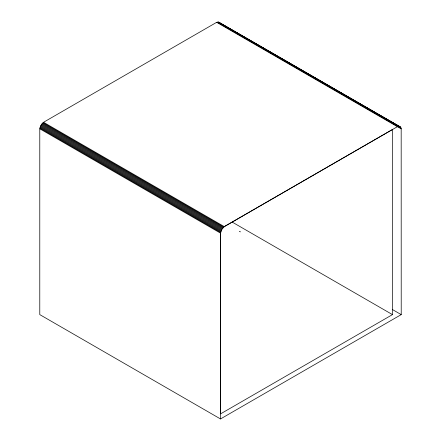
<?xml version="1.0" encoding="UTF-8"?>
<svg xmlns="http://www.w3.org/2000/svg" width="441" height="441" viewBox="0 0 441 441"><rect width="100%" height="100%" fill="white"/><g stroke="black" fill="none" stroke-linecap="round" stroke-linejoin="round"><path stroke-width="0.66" d="M220.506 418.95L220.539 233.157L221.779 229.524L224.304 226.635L397.413 126.683C399.061 125.746 401.172 126.964 401.178 128.86L401.216 314.615L220.506 418.95L39.784 314.615L39.784 129.5C39.899 126.484 41.603 123.535 44.155 121.925L216.123 22.634L218.312 22.05L399.937 126.666M223.477 227.065L392.473 129.5L392.473 314.615L220.506 413.901L220.5 231.536M218.786 22.144L400.312 126.942M218.312 22.05L400.632 127.311M217.799 22.056L400.886 127.758M217.259 22.155L401.067 128.276M216.696 22.348L401.178 128.86M392.27 309.45L401.216 314.615M232.401 222.198L392.473 314.615M43.582 122.3L224.304 226.635M43.02 122.752L223.741 227.087M42.479 123.276L223.201 227.611M41.967 123.866L222.688 228.201M41.493 124.505L222.209 228.84M41.063 125.189L221.779 229.524M40.682 125.906L221.404 230.241M40.368 126.639L221.084 230.974M40.114 127.377L220.831 231.712M39.933 128.105L220.649 232.44M39.817 128.816L220.539 233.157M239.457 231.31L239.915 231.591M240.047 231.685L240.345 231.894M219.216 22.331L219.596 22.607"/></g></svg>
